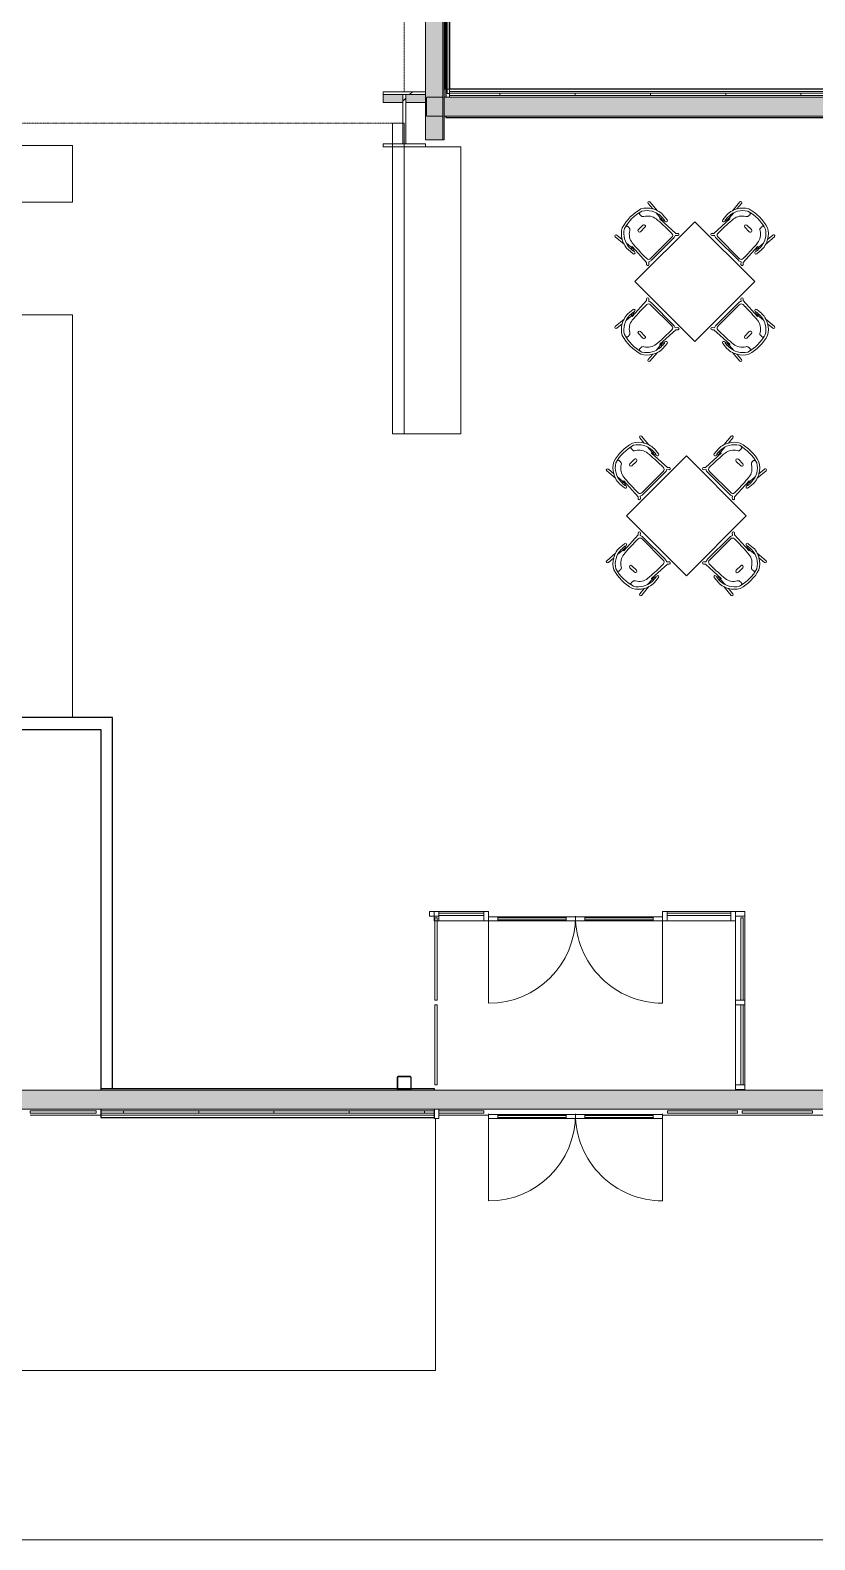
# Model space of a CAD drawing. Header units: inches. Extents: x 20541 to 27285, y -26063 to -19045.
# Drawn here: x 25816 to 26150, y -22952 to -22311 of the extents above; entities that cross this region are included whole.
import ezdxf

# ---------------------------------------------------------------- set-up
doc = ezdxf.new("R2010")
doc.units = ezdxf.units.IN
doc.header["$MEASUREMENT"] = 0
doc.linetypes.add('Dash 1_16_', pattern=[0.125, 0.0625, -0.0625])
for name, color, linetype, lineweight in [('A-DETL', 90, 'Continuous', 9), ('A-DOOR', 31, 'Continuous', 9), ('A-GLAZ-CURT', 52, 'Continuous', 9), ('A-GLAZ-CWMG', 51, 'Continuous', 9), ('A-WALL', 113, 'Continuous', 9), ('A-WALL-PATT', 111, 'Continuous', 25), ('C-TOPO', 7, 'Continuous', 9), ('I-FURN', 30, 'Continuous', 9), ('I-WALL', 2, 'Continuous', 9), ('L-SITE-WALL', 31, 'Continuous', 9), ('Q-CASE', 31, 'Continuous', 9), ('S-BEAM', 12, 'Continuous', 9), ('S-COLS', 52, 'Continuous', 9)]:
    doc.layers.add(name, color=color, linetype=linetype, lineweight=lineweight)
pattern_1 = [(45, (0, 0), (-25.342707, 25.342707), []), (45, (0, 38.4), (-25.342707, 25.342707), [])]
pattern_2 = [(0, (0, 0), (0, 32), []), (90, (0, 0), (-32, 2e-15), [])]

# ---------------------------------------------------------------- blocks, each defined once
blk = doc.blocks.new('HSS-Hollow Structural Section-Column - HSS6X6X1_4-V10-Site Plan - Phase 1')
at = {"layer": 'S-COLS', "lineweight": 15}
for p, q in [((-3, 2.534), (-3, -2.534)), ((-2.767, -2.534), (-2.767, 2.534)), ((2.534, 3), (-2.534, 3)), ((-2.534, 2.767), (2.534, 2.767)), ((2.767, 2.534), (2.767, -2.534)), ((3, -2.534), (3, 2.534)), ((2.534, -2.767), (-2.534, -2.767)), ((-2.534, -3), (2.534, -3))]:
    blk.add_line(p, q, dxfattribs=at)
for centre, radius, start, end in [((-2.534, 2.534), 0.466, 90, 180), ((-2.534, 2.534), 0.233, 90, 180), ((2.534, 2.534), 0.466, 360, 90), ((2.534, 2.534), 0.233, 0, 90), ((-2.534, -2.534), 0.466, 180, 270), ((-2.534, -2.534), 0.233, 180, 270), ((2.534, -2.534), 0.466, 270, 360), ((2.534, -2.534), 0.233, 270, 360)]:
    blk.add_arc(centre, radius, start, end, dxfattribs=at)
blk = doc.blocks.new('Casework 1 - Casework 1-456223-Site Plan - Phase 1')
at = {"layer": 'Q-CASE'}
for p, q in [((25834.39, -22347.55), (25726.39, -22347.55)), ((25834.39, -22371.55), (25834.39, -22347.55)), ((25750.39, -22590.66), (25750.39, -22371.55)), ((25750.39, -22371.55), (25834.39, -22371.55)), ((25834.39, -22419.55), (25810.39, -22419.55)), ((25810.39, -22419.55), (25810.39, -22590.66)), ((25834.39, -22590.66), (25834.39, -22419.55))]:
    blk.add_line(p, q, dxfattribs=at)
blk = doc.blocks.new('Girt_C - 8_D-707914-Site Plan - Phase 1')
at = {"layer": 'S-BEAM'}
h = blk.add_hatch(color=256, dxfattribs=at)
h.paths.add_polyline_path([(26266.27, -22346.87), (26266.27, -22339.24), (25992.39, -22339.24), (25992.39, -22346.87), (26247.33, -22346.87)], flags=0)
h.paths.add_polyline_path([(25991.75, -22346.87), (25991.75, -22339.24), (25984.89, -22339.24), (25984.89, -22346.87)], flags=0)
for points in [[(26266.27, -22339.24), (26266.27, -22339.12), (25992.39, -22339.15), (25992.39, -22339.24), (26247.33, -22339.24)], [(25993, -22347.05), (25993, -22346.99), (26266.27, -22346.96), (26266.27, -22346.87), (25992.39, -22346.96), (25992.39, -22347.05)]]:
    blk.add_hatch(color=256, dxfattribs=at).paths.add_polyline_path(points, flags=0)
for p, q in [((25991.75, -22339.05), (25984.89, -22339.05)), ((25984.89, -22346.87), (25984.89, -22339.24)), ((26266.27, -22339.05), (25992.39, -22339.05)), ((26266.27, -22339.15), (26266.27, -22339.24)), ((26266.27, -22339.24), (26266.27, -22346.87)), ((25984.89, -22347.05), (25991.75, -22347.05)), ((25992.39, -22347.05), (26266.27, -22347.05)), ((26266.27, -22346.87), (26266.27, -22346.96))]:
    blk.add_line(p, q, dxfattribs=at)
blk = doc.blocks.new('Casework 3 - Casework 1-483541-Site Plan - Phase 1')
at = {"layer": 'Q-CASE'}
for p, q in [((25720.18, -22360.05), (25720.18, -22384.05)), ((25842.18, -22384.05), (25842.18, -22369.05)), ((25720.18, -22384.05), (25842.18, -22384.05))]:
    blk.add_line(p, q, dxfattribs=at)
blk = doc.blocks.new('Falcon 7700 Series Pedestal Base - 36_ Square Top x 30_ - Wheelchair Height-460525-Site Plan - Phase 1')
at = {"layer": 'I-FURN'}
for p, q in [((18, 18), (-18, 18)), ((-18, 18), (-18, -18)), ((18, -18), (18, 18)), ((-18, -18), (18, -18))]:
    blk.add_line(p, q, dxfattribs=at)
blk = doc.blocks.new('HermanMiller_Collection_Air-Chair_SideChair_Arms - Arms-457867-Site Plan - Phase 1')
at = {"layer": 'I-FURN'}
for p, q in [((-3.55, 10.02), (-8.45, 10.45)), ((-8.45, 9.45), (-5.47, 9.18)), ((-3.35, 9.02), (-0.6, 8.8)), ((2.04, 10.2), (-0.69, 10.45)), ((-0.34, 8.32), (-0.6, 8.8)), ((-0.6, 8.8), (0.38, 8.73)), ((8.79, 8.8), (-0.34, 8.32)), ((0.77, 8.78), (2.2, 9.22)), ((6.45, 7.57), (7.62, 7.57)), ((9.32, 9.33), (8.79, 8.8)), ((9.17, 7.94), (10.01, 8.64)), ((9.52, -6.69), (9.52, 6.69)), ((-3.6, 1.35), (-3.6, -1.35)), ((-2.35, -1.35), (-2.35, 1.35)), ((8.7, 6.35), (8.7, -6.35)), ((-5.47, -9.18), (-8.45, -9.45)), ((-8.45, -10.45), (-3.55, -10.02)), ((-3.35, -9.02), (-0.6, -8.8)), ((-0.69, -10.45), (2.04, -10.2)), ((-0.6, -8.8), (-0.34, -8.32)), ((0.38, -8.73), (-0.6, -8.8)), ((-0.34, -8.32), (8.79, -8.8)), ((2.2, -9.22), (0.77, -8.78)), ((6.45, -7.57), (7.62, -7.57)), ((8.79, -8.8), (9.32, -9.33)), ((10.01, -8.64), (9.17, -7.94))]:
    blk.add_line(p, q, dxfattribs=at)
for centre, radius, start, end in [((-1.51, 1.66), 8.5, 117.78509, 152.21491), ((-8.45, 9.95), 0.5, 90, 270), ((-0.65, 0.76), 8.69, 90.78928, 148.92022), ((-2.46, 4.97), 5.17, 102.20965, 125.54804), ((-0.92, 1.66), 5.55, 95.46765, 123.46257), ((-1.25, 4.41), 6.06, 84.72014, 112.31104), ((6.58, -76.67), 84.24, 90.09111, 95.46765), ((-0.51, -9.88), 19.32, 84.42218, 90.78928), ((0.44, 9.26), 0.53, 159.74052, 262.71978), ((0.45, 9.65), 0.924, 265.61152, 290.36387), ((1.81, 9.64), 0.521, 212.95553, 275.04447), ((2.06, 9.7), 0.499, 287, 91.30538), ((7.62, 6.48), 1.09, 353.24671, 90.09111), ((7.56, 6.82), 1.97, 356.10334, 34.65425), ((9.66, 8.99), 0.49, 315, 135), ((9.93, 0), 19.77, 163.47875, 196.52125), ((9.93, 0), 18.77, 163.78547, 196.21453), ((-7.66, 5.36), 2.08, 305.4968, 328.6439), ((-0.23, 0.83), 6.63, 124.50042, 148.6439), ((-2.98, 1.35), 0.625, 360, 180), ((-1.51, -1.66), 8.5, 207.78509, 242.21491), ((-0.65, -0.76), 8.69, 211.07978, 269.21072), ((-7.66, -5.36), 2.08, 31.3561, 54.5032), ((-0.23, -0.83), 6.63, 211.3561, 235.49958), ((-0.92, -1.66), 5.55, 236.53743, 264.53235), ((-2.98, -1.35), 0.625, 180, 360), ((7.62, -6.48), 1.09, 269.90889, 6.75329), ((-8.45, -9.95), 0.5, 90, 270), ((-2.46, -4.97), 5.17, 234.45196, 257.79035), ((-1.25, -4.41), 6.06, 247.68896, 275.27986), ((6.58, 76.67), 84.24, 264.53235, 269.90889), ((-0.51, 9.88), 19.32, 269.21072, 275.57782), ((0.44, -9.26), 0.53, 97.28022, 200.25948), ((0.45, -9.65), 0.924, 69.63613, 94.38848), ((1.81, -9.64), 0.521, 84.95553, 147.04447), ((2.06, -9.7), 0.499, 268.69462, 73), ((7.56, -6.82), 1.97, 325.34575, 3.89666), ((9.66, -8.99), 0.49, 225, 45)]:
    blk.add_arc(centre, radius, start, end, dxfattribs=at)
for centre, major_axis, ratio, start_param, end_param in [((-7.46, 6.92), (0.03, 3.66), 0.320235, 2.34328, 2.536765), ((-7.87, 5.38), (-0.03, 1.79), 0.298783, 2.522217, 3.153947), ((-7.46, -6.92), (-0.03, 3.66), 0.320235, 0.604828, 0.798312), ((-7.87, -5.38), (0.03, 1.79), 0.298783, 6.270831, 6.902561)]:
    blk.add_ellipse(centre, major_axis=major_axis, ratio=ratio, start_param=start_param, end_param=end_param, dxfattribs=at)
for points in [[(-6.45, 3.67), (-6.52, 3.66), (-6.67, 3.64), (-6.9, 3.62), (-7.13, 3.61), (-7.4, 3.6), (-7.65, 3.59), (-7.83, 3.59)], [(-6.45, -3.67), (-6.52, -3.66), (-6.67, -3.64), (-6.9, -3.62), (-7.13, -3.61), (-7.4, -3.6), (-7.65, -3.59), (-7.83, -3.59)]]:
    blk.add_open_spline(points, degree=3, knots=[-1, -1, -1, -1, -0.75, -0.5, -0.375, -0.25, 0, 0, 0, 0], dxfattribs=at)
blk = doc.blocks.new('HermanMiller_Collection_Air-Chair_SideChair_Arms - Arms-460524-Site Plan - Phase 1')
at = {"layer": 'I-FURN'}
for p, q in [((-8.45, 10.45), (-3.55, 10.02)), ((-5.47, 9.18), (-8.45, 9.45)), ((-3.35, 9.02), (-0.6, 8.8)), ((-0.69, 10.45), (2.04, 10.2)), ((-0.6, 8.8), (-0.34, 8.32)), ((0.38, 8.73), (-0.6, 8.8)), ((-0.34, 8.32), (8.79, 8.8)), ((2.2, 9.22), (0.77, 8.78)), ((6.45, 7.57), (7.62, 7.57)), ((8.79, 8.8), (9.32, 9.33)), ((10.01, 8.64), (9.17, 7.94)), ((9.52, 6.69), (9.52, -6.69)), ((-3.6, -1.35), (-3.6, 1.35)), ((-2.35, 1.35), (-2.35, -1.35)), ((8.7, -6.35), (8.7, 6.35)), ((-8.45, -9.45), (-5.47, -9.18)), ((-3.55, -10.02), (-8.45, -10.45)), ((-3.35, -9.02), (-0.6, -8.8)), ((2.04, -10.2), (-0.69, -10.45)), ((-0.34, -8.32), (-0.6, -8.8)), ((-0.6, -8.8), (0.38, -8.73)), ((8.79, -8.8), (-0.34, -8.32)), ((0.77, -8.78), (2.2, -9.22)), ((6.45, -7.57), (7.62, -7.57)), ((9.32, -9.33), (8.79, -8.8)), ((9.17, -7.94), (10.01, -8.64))]:
    blk.add_line(p, q, dxfattribs=at)
for centre, radius, start, end in [((-1.51, 1.66), 8.5, 117.78509, 152.21491), ((-8.45, 9.95), 0.5, 90, 270), ((-0.65, 0.76), 8.69, 90.78928, 148.92022), ((-2.46, 4.97), 5.17, 102.20965, 125.54804), ((-0.92, 1.66), 5.55, 95.46765, 123.46257), ((-1.25, 4.41), 6.06, 84.72014, 112.31104), ((6.58, -76.67), 84.24, 90.09111, 95.46765), ((-0.51, -9.88), 19.32, 84.42218, 90.78928), ((0.44, 9.26), 0.53, 159.74052, 262.71978), ((0.45, 9.65), 0.924, 265.61152, 290.36387), ((1.81, 9.64), 0.521, 212.95553, 275.04447), ((2.06, 9.7), 0.499, 287, 91.30538), ((7.62, 6.48), 1.09, 353.24671, 90.09111), ((7.56, 6.82), 1.97, 356.10334, 34.65425), ((9.66, 8.99), 0.49, 315, 135), ((9.93, 0), 19.77, 163.47875, 196.52125), ((9.93, 0), 18.77, 163.78547, 196.21453), ((-7.66, 5.36), 2.08, 305.4968, 328.6439), ((-0.23, 0.83), 6.63, 124.50042, 148.6439), ((-2.98, 1.35), 0.625, 0, 180), ((-1.51, -1.66), 8.5, 207.78509, 242.21491), ((-0.65, -0.76), 8.69, 211.07978, 269.21072), ((-7.66, -5.36), 2.08, 31.3561, 54.5032), ((-0.23, -0.83), 6.63, 211.3561, 235.49958), ((-0.92, -1.66), 5.55, 236.53743, 264.53235), ((-2.98, -1.35), 0.625, 180, 0), ((7.62, -6.48), 1.09, 269.90889, 6.75329), ((-8.45, -9.95), 0.5, 90, 270), ((-2.46, -4.97), 5.17, 234.45196, 257.79035), ((-1.25, -4.41), 6.06, 247.68896, 275.27986), ((6.58, 76.67), 84.24, 264.53235, 269.90889), ((-0.51, 9.88), 19.32, 269.21072, 275.57782), ((0.44, -9.26), 0.53, 97.28022, 200.25948), ((0.45, -9.65), 0.924, 69.63613, 94.38848), ((1.81, -9.64), 0.521, 84.95553, 147.04447), ((2.06, -9.7), 0.499, 268.69462, 73), ((7.56, -6.82), 1.97, 325.34575, 3.89666), ((9.66, -8.99), 0.49, 225, 45)]:
    blk.add_arc(centre, radius, start, end, dxfattribs=at)
for centre, major_axis, ratio, start_param, end_param in [((-7.46, 6.92), (0.03, 3.66), 0.320235, 2.34328, 2.536765), ((-7.87, 5.38), (-0.03, 1.79), 0.298783, 2.522217, 3.153947), ((-7.46, -6.92), (-0.03, 3.66), 0.320235, 0.604828, 0.798312), ((-7.87, -5.38), (0.03, 1.79), 0.298783, 6.270831, 6.902561)]:
    blk.add_ellipse(centre, major_axis=major_axis, ratio=ratio, start_param=start_param, end_param=end_param, dxfattribs=at)
for points in [[(-6.45, 3.67), (-6.52, 3.66), (-6.67, 3.64), (-6.9, 3.62), (-7.13, 3.61), (-7.4, 3.6), (-7.65, 3.59), (-7.83, 3.59)], [(-6.45, -3.67), (-6.52, -3.66), (-6.67, -3.64), (-6.9, -3.62), (-7.13, -3.61), (-7.4, -3.6), (-7.65, -3.59), (-7.83, -3.59)]]:
    blk.add_open_spline(points, degree=3, knots=[-1, -1, -1, -1, -0.75, -0.5, -0.375, -0.25, 0, 0, 0, 0], dxfattribs=at)
blk = doc.blocks.new('Girt_Z - 8_D-705734-Site Plan - Phase 1')
at = {"layer": 'S-BEAM'}
for points in [[(25984.48, -22357.09), (25984.58, -22357.09), (25984.48, -21193.31), (25984.45, -21193.31), (25984.42, -22357.09)], [(25991.75, -22357.09), (25991.75, -21193.31), (25984.58, -21193.31), (25984.58, -22357.09)], [(25992.39, -22357.09), (25992.39, -21193.31), (25991.82, -21193.31), (25991.82, -22357.09)]]:
    blk.add_hatch(color=256, dxfattribs=at).paths.add_polyline_path(points, flags=0)
for p, q in [((25984.39, -21193.31), (25984.39, -22357.09)), ((25991.75, -22357.09), (25991.75, -21193.31)), ((25991.82, -22357.09), (25991.82, -21193.31)), ((25992.39, -22357.09), (25992.39, -21193.31)), ((25984.58, -22357.09), (25984.39, -22357.09)), ((25991.75, -22357.09), (25984.58, -22357.09)), ((25991.82, -22357.09), (25991.75, -22357.09)), ((25992.39, -22357.09), (25991.82, -22357.09))]:
    blk.add_line(p, q, dxfattribs=at)
blk = doc.blocks.new('Girt_C - 8_D-707918-Site Plan - Phase 1')
at = {"layer": 'S-BEAM'}
for points in [[(26247.33, -22761.24), (26266.27, -22761.15), (26266.27, -22761.05), (24627.39, -22761.15), (24627.39, -22761.24), (26219.29, -22761.24)], [(26219.29, -22768.87), (26266.27, -22768.87), (26266.27, -22761.24), (24627.39, -22761.24), (24627.39, -22768.87), (26163.21, -22768.87)], [(26219.29, -22769.05), (26266.27, -22768.96), (26266.27, -22768.87), (24627.39, -22768.96), (24627.39, -22768.99), (26163.21, -22769.05)]]:
    blk.add_hatch(color=256, dxfattribs=at).paths.add_polyline_path(points, flags=0)
for p, q in [((25972.86, -22761.05), (25688.92, -22761.05)), ((26261.86, -22761.05), (25977.92, -22761.05)), ((24627.39, -22769.05), (26266.27, -22769.05))]:
    blk.add_line(p, q, dxfattribs=at)
blk = doc.blocks.new('System Panel - Glazed-706159-Site Plan - Phase 1')
at = {"layer": 'A-GLAZ-CURT'}
for p, q in [((14, -0.25), (-14, -0.25)), ((-14, -0.25), (-14, -1.25)), ((-14, -1.25), (-14, -0.25)), ((14, -0.25), (-14, -0.25)), ((-14, -1.25), (14, -1.25)), ((-14, -1.25), (14, -1.25)), ((14, -1.25), (14, -0.25)), ((14, -0.25), (14, -1.25))]:
    blk.add_line(p, q, dxfattribs=at)
blk = doc.blocks.new('Rectangular Mullion - Rectangular Mullion 1-592574-Site Plan - Phase 1')
at = {"layer": 'A-GLAZ-CWMG', "lineweight": 13}
for p, q in [((-2, 2), (0, 2)), ((-2, -2), (-2, 2)), ((0, 2), (0, -2)), ((0, -2), (-2, -2))]:
    blk.add_line(p, q, dxfattribs=at)
blk = doc.blocks.new('System Panel - Glazed-V18-Site Plan - Phase 1')
at = {"layer": 'A-GLAZ-CURT'}
for p, q in [((14.92, -0.25), (-14.92, -0.25)), ((-14.92, -0.25), (-14.92, -1.25)), ((-14.92, -1.25), (-14.92, -0.25)), ((14.92, -0.25), (-14.92, -0.25)), ((-14.92, -1.25), (14.92, -1.25)), ((-14.92, -1.25), (14.92, -1.25)), ((14.92, -1.25), (14.92, -0.25)), ((14.92, -0.25), (14.92, -1.25))]:
    blk.add_line(p, q, dxfattribs=at)
blk = doc.blocks.new('Door_Single_Storefront - one-598744-Site Plan - Phase 1')
at = {"layer": 'A-DOOR'}
for p, q in [((-18.5, 37), (-18.5, 0)), ((-14.5, 2), (-18.5, 2)), ((-18.5, 2), (-18.5, 0.25)), ((-18.5, 0.25), (-14.5, 0.25)), ((-14.5, 0.25), (-14.5, 2)), ((-14.5, 2), (14.5, 2)), ((14.5, 1.5), (-14.5, 1.5)), ((-14.5, 1.5), (-14.5, 0.75)), ((-14.5, 0.75), (14.5, 0.75)), ((14.5, 0.25), (-14.5, 0.25)), ((18.5, 2), (14.5, 2)), ((14.5, 2), (14.5, 0.25)), ((14.5, 0.75), (14.5, 1.5)), ((14.5, 0.25), (18.5, 0.25)), ((18.5, 0.25), (18.5, 2))]:
    blk.add_line(p, q, dxfattribs=at)
blk.add_arc((-18.5, 0), 37, 360, 90, dxfattribs=at)
blk = doc.blocks.new('Door_Single_Storefront - one-598761-Site Plan - Phase 1')
at = {"layer": 'A-DOOR'}
for p, q in [((-18.5, -37), (-18.5, 0)), ((-18.5, -2), (-18.5, -0.25)), ((-18.5, -0.25), (-14.5, -0.25)), ((-14.5, -2), (-18.5, -2)), ((-14.5, -0.25), (-14.5, -2)), ((14.5, -0.25), (-14.5, -0.25)), ((-14.5, -1.5), (-14.5, -0.75)), ((-14.5, -0.75), (14.5, -0.75)), ((14.5, -1.5), (-14.5, -1.5)), ((-14.5, -2), (14.5, -2)), ((14.5, -2), (14.5, -0.25)), ((14.5, -0.25), (18.5, -0.25)), ((14.5, -0.75), (14.5, -1.5)), ((18.5, -2), (14.5, -2)), ((18.5, -0.25), (18.5, -2))]:
    blk.add_line(p, q, dxfattribs=at)
blk.add_arc((-18.5, 0), 37, 270, 0, dxfattribs=at)
blk = doc.blocks.new('System Panel - Glazed-608322-Site Plan - Phase 1')
at = {"layer": 'A-GLAZ-CURT'}
for p, q in [((9.53, -0.25), (-9.53, -0.25)), ((-9.53, -0.25), (-9.53, -1.25)), ((-9.53, -1.25), (-9.53, -0.25)), ((9.53, -0.25), (-9.53, -0.25)), ((-9.53, -1.25), (9.53, -1.25)), ((-9.53, -1.25), (9.53, -1.25)), ((9.53, -1.25), (9.53, -0.25)), ((9.53, -0.25), (9.53, -1.25))]:
    blk.add_line(p, q, dxfattribs=at)
blk = doc.blocks.new('Basic Wall _ arcoPlus - 547 - ___-620443-Site Plan - Phase 1')
at = {"layer": 'A-WALL'}
for p, q in [((25992.64, -22110.05), (25992.64, -22335.55)), ((25992.64, -22335.55), (25992.64, -22110.05)), ((25992.7, -22110.05), (25992.7, -22335.55)), ((25992.7, -22110.05), (25992.7, -22335.55)), ((25992.93, -22110.05), (25992.93, -22335.55)), ((25992.93, -22110.05), (25992.93, -22335.55)), ((25992.99, -22110.05), (25992.99, -22335.55)), ((25992.99, -22110.05), (25992.99, -22335.55)), ((25993, -22110.05), (25993.14, -22110.05)), ((25993.14, -22110.05), (25993, -22110.05)), ((25994.64, -22110.05), (25994.64, -22335.55)), ((25994.64, -22110.05), (25994.64, -22335.55)), ((25994.7, -22110.05), (25994.7, -22335.55)), ((25994.7, -22110.05), (25994.7, -22335.55)), ((25994.77, -22110.05), (25994.77, -22335.55)), ((25994.77, -22110.05), (25994.77, -22335.55)), ((25992.99, -22335.55), (25992.64, -22335.55)), ((25992.7, -22335.55), (25992.99, -22335.55)), ((25992.99, -22335.55), (25992.7, -22335.55)), ((25992.7, -22335.55), (25992.93, -22335.55)), ((25992.93, -22335.55), (25992.99, -22335.55)), ((25993, -22335.55), (25994.58, -22335.55)), ((25994.58, -22335.55), (25993, -22335.55))]:
    blk.add_line(p, q, dxfattribs=at)
blk = doc.blocks.new('System Panel - Glazed-675674-Site Plan - Phase 1')
at = {"layer": 'A-GLAZ-CURT'}
for p, q in [((13.47, -0.25), (-13.47, -0.25)), ((-13.47, -0.25), (-13.47, -1.25)), ((-13.47, -1.25), (-13.47, -0.25)), ((13.47, -0.25), (-13.47, -0.25)), ((-13.47, -1.25), (13.47, -1.25)), ((-13.47, -1.25), (13.47, -1.25)), ((13.47, -1.25), (13.47, -0.25)), ((13.47, -0.25), (13.47, -1.25))]:
    blk.add_line(p, q, dxfattribs=at)
blk = doc.blocks.new('Rectangular Mullion - Rectangular Mullion 1-675673-Site Plan - Phase 1')
at = {"layer": 'A-GLAZ-CWMG'}
for p, q in [((26087.2, -22685.05), (26114.14, -22685.05)), ((26087.2, -22689.05), (26114.14, -22689.05))]:
    blk.add_line(p, q, dxfattribs=at)
blk = doc.blocks.new('System Panel - Glazed-V37-Site Plan - Phase 1')
at = {"layer": 'A-GLAZ-CURT'}
for p, q in [((9.53, -0.25), (-9.53, -0.25)), ((-9.53, -0.25), (-9.53, -1.25)), ((-9.53, -1.25), (-9.53, -0.25)), ((9.53, -0.25), (-9.53, -0.25)), ((-9.53, -1.25), (9.53, -1.25)), ((-9.53, -1.25), (9.53, -1.25)), ((9.53, -1.25), (9.53, -0.25)), ((9.53, -0.25), (9.53, -1.25))]:
    blk.add_line(p, q, dxfattribs=at)
blk = doc.blocks.new('Rectangular Mullion - Rectangular Mullion 1-601636-Site Plan - Phase 1')
at = {"layer": 'A-GLAZ-CWMG'}
for p, q in [((25990.14, -22685.05), (26009.2, -22685.05)), ((25990.14, -22689.05), (26009.2, -22689.05))]:
    blk.add_line(p, q, dxfattribs=at)
blk = doc.blocks.new('Rectangular Mullion - Rectangular Mullion 1-592303-Site Plan - Phase 1')
at = {"layer": 'A-GLAZ-CWMG', "lineweight": 13}
for p, q in [((-1, 2), (1, 2)), ((-1, -2), (-1, 2)), ((1, 2), (1, -2)), ((1, -2), (-1, -2))]:
    blk.add_line(p, q, dxfattribs=at)
blk = doc.blocks.new('Rectangular Mullion - Rectangular Mullion 1-594432-Site Plan - Phase 1')
at = {"layer": 'A-GLAZ-CWMG', "lineweight": 13}
for p, q in [((0, 2), (-2, 2)), ((-2, 2), (-2, -2)), ((0, -2), (0, 2)), ((-2, -2), (0, -2))]:
    blk.add_line(p, q, dxfattribs=at)
blk = doc.blocks.new('System Panel - Glazed-675465-Site Plan - Phase 1')
at = {"layer": 'A-GLAZ-CURT'}
for p, q in [((17, -0.25), (-17, -0.25)), ((-17, -0.25), (-17, -1.25)), ((-17, -1.25), (-17, -0.25)), ((17, -0.25), (-17, -0.25)), ((-17, -1.25), (17, -1.25)), ((-17, -1.25), (17, -1.25)), ((17, -1.25), (17, -0.25)), ((17, -0.25), (17, -1.25))]:
    blk.add_line(p, q, dxfattribs=at)
blk = doc.blocks.new('System Panel - Glazed-675521-Site Plan - Phase 1')
at = {"layer": 'A-GLAZ-CURT'}
for p, q in [((17.5, -0.25), (-17.5, -0.25)), ((-17.5, -0.25), (-17.5, -1.25)), ((-17.5, -1.25), (-17.5, -0.25)), ((16.12, -0.25), (-17.5, -0.25)), ((-17.5, -1.25), (17.5, -1.25)), ((-17.5, -1.25), (16.12, -1.25)), ((17.5, -1.25), (17.5, -0.25))]:
    blk.add_line(p, q, dxfattribs=at)
blk = doc.blocks.new('Rectangular Mullion - Rectangular Mullion 1-675467-Site Plan - Phase 1')
at = {"layer": 'A-GLAZ-CWMG', "lineweight": 13}
for p, q in [((-2, 2), (0, 2)), ((-2, -2), (-2, 2)), ((0, 2), (0, -2)), ((0, -2), (-2, -2))]:
    blk.add_line(p, q, dxfattribs=at)
blk = doc.blocks.new('System Panel - Glazed-V38-Site Plan - Phase 1')
at = {"layer": 'A-GLAZ-CURT'}
for p, q in [((17, -0.25), (-17, -0.25)), ((-17, -0.25), (-17, -1.25)), ((-17, -1.25), (-17, -0.25)), ((17, -0.25), (-17, -0.25)), ((-17, -1.25), (17, -1.25)), ((-17, -1.25), (17, -1.25)), ((17, -1.25), (17, -0.25)), ((17, -0.25), (17, -1.25))]:
    blk.add_line(p, q, dxfattribs=at)
blk = doc.blocks.new('System Panel - Glazed-V39-Site Plan - Phase 1')
at = {"layer": 'A-GLAZ-CURT'}
for p, q in [((17.5, -0.25), (-17.5, -0.25)), ((-17.5, -0.25), (-17.5, -1.25)), ((-17.5, -1.25), (-17.5, -0.25)), ((17.5, -0.25), (-17.5, -0.25)), ((-17.5, -1.25), (17.5, -1.25)), ((-17.5, -1.25), (17.5, -1.25)), ((17.5, -1.25), (17.5, -0.25)), ((17.5, -0.25), (17.5, -1.25))]:
    blk.add_line(p, q, dxfattribs=at)
blk = doc.blocks.new('Rectangular Mullion - Rectangular Mullion 1-600438-Site Plan - Phase 1')
at = {"layer": 'A-GLAZ-CWMG'}
for p, q in [((26116.14, -22724.68), (26116.14, -22758.68)), ((26120.14, -22724.68), (26120.14, -22758.68))]:
    blk.add_line(p, q, dxfattribs=at)
blk = doc.blocks.new('Rectangular Mullion - Rectangular Mullion 1-V40-Site Plan - Phase 1')
at = {"layer": 'A-GLAZ-CWMG'}
for p, q in [((26116.14, -22689.05), (26116.14, -22722.68)), ((26120.14, -22687.05), (26120.14, -22722.68))]:
    blk.add_line(p, q, dxfattribs=at)
blk = doc.blocks.new('Rectangular Mullion - Rectangular Mullion 1-675468-Site Plan - Phase 1')
at = {"layer": 'A-GLAZ-CWMG', "lineweight": 13}
for p, q in [((0, 2), (-2, 2)), ((-2, 2), (-2, -2)), ((0, -2), (0, 2)), ((-2, -2), (0, -2))]:
    blk.add_line(p, q, dxfattribs=at)
blk = doc.blocks.new('Rectangular Mullion - Rectangular Mullion 1-675464-Site Plan - Phase 1')
at = {"layer": 'A-GLAZ-CWMG', "lineweight": 13}
for p, q in [((-1, 2), (1, 2)), ((-1, -2), (-1, 2)), ((1, 2), (1, -2)), ((1, -2), (-1, -2))]:
    blk.add_line(p, q, dxfattribs=at)

msp = doc.modelspace()

# ---------------------------------------------------------------- hatches: boundary and pattern name
at = {"layer": 'A-WALL-PATT', "lineweight": 9}
h = msp.add_hatch(dxfattribs=at)
h.set_pattern_fill('FP_7', color=256, style=0, pattern_type=2)
h.set_pattern_definition(pattern_2)
h.paths.add_polyline_path([(26276.14, -22338.3), (26276.14, -22337.3), (25994.58, -22337.3), (25994.58, -22338.3), (26275.39, -22338.3)], flags=0)
h = msp.add_hatch(dxfattribs=at)
h.set_pattern_fill('FP_7', color=256, style=0, pattern_type=2)
h.set_pattern_definition(pattern_2)
h.paths.add_polyline_path([(25814.39, -22770.8), (25814.39, -22769.8), (25671.89, -22769.8), (25671.89, -22770.8), (25770.67, -22770.8)], flags=0)
h.paths.add_polyline_path([(25988.26, -22770.8), (25988.26, -22769.8), (25846.39, -22769.8), (25846.39, -22770.8), (25938.9, -22770.8)], flags=0)
at = {"layer": 'S-COLS'}
h = msp.add_hatch(dxfattribs=at)
h.set_pattern_fill('FP_1', color=256, style=0, pattern_type=2)
h.set_pattern_definition(pattern_1)
h.paths.add_polyline_path([(25984.39, -22337.9), (25984.39, -22336.65), (25966.39, -22336.65), (25966.39, -22337.9), (25966.94, -22337.9)], flags=0)
h = msp.add_hatch(color=256, dxfattribs=at)
h.paths.add_polyline_path([(25966.94, -22341.31), (25974.77, -22341.31), (25974.77, -22337.9), (25966.39, -22337.9), (25966.39, -22341.31)], flags=0)
h.paths.add_polyline_path([(25984.39, -22341.31), (25984.39, -22337.9), (25976.02, -22337.9), (25976.02, -22341.31)], flags=0)
h = msp.add_hatch(dxfattribs=at)
h.set_pattern_fill('FP_1', color=256, style=0, pattern_type=2)
h.set_pattern_definition(pattern_1)
h.paths.add_polyline_path([(25976.02, -22358.8), (25976.02, -22337.9), (25974.77, -22337.9), (25974.77, -22358.8)], flags=0)

# ---------------------------------------------------------------- linework, layer by layer
at = {"layer": 'A-DETL', "linetype": 'Dash 1_16_'}
for p, q in [((25975.39, -22336.65), (25975.39, -22110.2)), ((25687.02, -22350.05), (25970.39, -22350.05))]:
    msp.add_line(p, q, dxfattribs=at)
at = {"layer": 'A-DETL'}
for p, q in [((25988.68, -22880.07), (25988.68, -22773.05)), ((24661.39, -22880.07), (25988.68, -22880.07)), ((26277.87, -22952.07), (21908.4, -22952.07))]:
    msp.add_line(p, q, dxfattribs=at)
at = {"layer": 'A-WALL', "lineweight": 25}
for p, q in [((25993, -22110.05), (25993, -22335.55)), ((25994.58, -22335.55), (25994.58, -22110.05))]:
    msp.add_line(p, q, dxfattribs=at)
at = {"layer": 'A-WALL'}
for p, q in [((25994.58, -22335.55), (25993, -22335.55)), ((25994.58, -22339.05), (25994.58, -22335.55)), ((25994.58, -22336.55), (26277.89, -22336.55)), ((25994.58, -22337.3), (26277.14, -22337.3)), ((25994.58, -22338.3), (26276.14, -22338.3)), ((26275.39, -22339.05), (25993, -22339.05)), ((25993, -22347.05), (26267.39, -22347.05)), ((25972.86, -22761.05), (25846.39, -22761.05)), ((25988.26, -22761.05), (25977.92, -22761.05)), ((25988.26, -22769.05), (25846.39, -22769.05)), ((25988.26, -22769.8), (25846.39, -22769.8)), ((25988.26, -22770.8), (25846.39, -22770.8)), ((25988.26, -22771.55), (25846.39, -22771.55))]:
    msp.add_line(p, q, dxfattribs=at)
at = {"layer": 'C-TOPO'}
for p, q in [((25993.57, -22110.05), (25993.57, -22335.55)), ((25993.57, -22335.55), (25993.57, -22337.37)), ((25993.57, -22337.37), (25994.52, -22337.37)), ((25846.39, -22771.59), (25816.39, -22771.59)), ((26011.2, -22771.59), (25990.14, -22771.59)), ((26275.37, -22771.59), (26085.2, -22771.59))]:
    msp.add_line(p, q, dxfattribs=at)
at = {"layer": 'I-WALL'}
for p, q in [((25970.39, -22482.05), (25970.39, -22350.05)), ((25970.39, -22350.05), (25975.39, -22350.05)), ((25975.39, -22350.05), (25975.39, -22482.05)), ((25970.39, -22482.05), (25975.39, -22482.05))]:
    msp.add_line(p, q, dxfattribs=at)
at = {"layer": 'I-WALL', "lineweight": 25}
for p, q in [((25851.39, -22602.66), (25784.89, -22602.66)), ((25784.89, -22607.66), (25846.39, -22607.66)), ((25846.39, -22607.66), (25846.39, -22760.43)), ((25851.39, -22760.43), (25851.39, -22602.66))]:
    msp.add_line(p, q, dxfattribs=at)
at = {"layer": 'L-SITE-WALL', "lineweight": 25}
for p, q in [((25993, -22335.55), (25993, -22339.05)), ((26278.89, -22335.55), (25994.58, -22335.55)), ((25993, -22346.96), (25993, -22347.68)), ((25993, -22347.68), (26266.77, -22347.68)), ((25972.39, -22760.43), (25846.39, -22760.43)), ((25846.39, -22760.43), (25846.39, -22761.15)), ((25978.16, -22760.43), (25972.62, -22760.43)), ((25988.26, -22760.43), (25978.39, -22760.43)), ((25988.26, -22761.16), (25988.26, -22760.43)), ((25846.39, -22768.96), (25846.39, -22772.55)), ((25846.39, -22772.55), (25988.26, -22772.55)), ((25988.26, -22772.55), (25988.26, -22768.96))]:
    msp.add_line(p, q, dxfattribs=at)
at = {"layer": 'S-COLS', "lineweight": 15}
for p, q in [((25984.39, -22336.65), (25966.39, -22336.65)), ((25966.39, -22336.65), (25966.39, -22337.9)), ((25966.39, -22337.9), (25984.39, -22337.9)), ((25976.02, -22337.9), (25974.77, -22337.9)), ((25974.77, -22337.9), (25974.77, -22358.8)), ((25976.02, -22358.8), (25976.02, -22337.9)), ((25984.39, -22337.9), (25984.39, -22336.65)), ((25966.39, -22358.8), (25966.39, -22360.05)), ((25984.39, -22358.8), (25966.39, -22358.8)), ((25966.39, -22360.05), (25984.39, -22360.05)), ((25974.77, -22358.8), (25976.02, -22358.8)), ((25984.39, -22360.05), (25984.39, -22358.8))]:
    msp.add_line(p, q, dxfattribs=at)
at = {"layer": 'S-COLS'}
for p, q in [((25966.39, -22337.9), (25966.39, -22341.31)), ((25974.77, -22341.31), (25966.39, -22341.31)), ((25984.39, -22341.31), (25976.02, -22341.31))]:
    msp.add_line(p, q, dxfattribs=at)

# ---------------------------------------------------------------- block references
at = {"layer": 'A-DOOR'}
for p in [(26029.7, -22687.05), (26029.7, -22771.05)]:
    msp.add_blockref('Door_Single_Storefront - one-598761-Site Plan - Phase 1', p, dxfattribs=at)
at = {"layer": 'A-DOOR', "rotation": 180}
for p in [(26066.7, -22687.05), (26066.7, -22771.05)]:
    msp.add_blockref('Door_Single_Storefront - one-598744-Site Plan - Phase 1', p, dxfattribs=at)
at = {"layer": 'A-GLAZ-CURT'}
for name, p, rotation in [('System Panel - Glazed-675521-Site Plan - Phase 1', (25988.14, -22705.18), 90), ('System Panel - Glazed-V37-Site Plan - Phase 1', (25999.67, -22687.05), 180), ('System Panel - Glazed-675674-Site Plan - Phase 1', (26100.67, -22687.05), 180), ('System Panel - Glazed-V39-Site Plan - Phase 1', (26118.14, -22705.18), 90), ('System Panel - Glazed-675465-Site Plan - Phase 1', (25988.14, -22741.68), 90), ('System Panel - Glazed-V38-Site Plan - Phase 1', (26118.14, -22741.68), 90), ('System Panel - Glazed-706159-Site Plan - Phase 1', (25830.39, -22771.05), 180), ('System Panel - Glazed-608322-Site Plan - Phase 1', (25999.67, -22771.05), 180), ('System Panel - Glazed-V18-Site Plan - Phase 1', (26102.13, -22771.05), 180), ('System Panel - Glazed-V18-Site Plan - Phase 1', (26133.97, -22771.05), 180)]:
    msp.add_blockref(name, p, dxfattribs=dict(at, rotation=rotation))
at = {"layer": 'A-GLAZ-CWMG', "extrusion": (0, 0, -1), "rotation": 90}
for name, p in [('Rectangular Mullion - Rectangular Mullion 1-675467-Site Plan - Phase 1', (-25988.14, -22685.05)), ('Rectangular Mullion - Rectangular Mullion 1-675467-Site Plan - Phase 1', (-26118.14, -22685.05)), ('Rectangular Mullion - Rectangular Mullion 1-675464-Site Plan - Phase 1', (-26118.14, -22723.68))]:
    msp.add_blockref(name, p, dxfattribs=at)
at = {"layer": 'A-GLAZ-CWMG', "extrusion": (0, 0, -1)}
for name, p in [('Rectangular Mullion - Rectangular Mullion 1-592574-Site Plan - Phase 1', (-25988.14, -22687.05)), ('Rectangular Mullion - Rectangular Mullion 1-592303-Site Plan - Phase 1', (-26010.2, -22687.05)), ('Rectangular Mullion - Rectangular Mullion 1-592303-Site Plan - Phase 1', (-26086.2, -22687.05)), ('Rectangular Mullion - Rectangular Mullion 1-592574-Site Plan - Phase 1', (-25988.14, -22771.05))]:
    msp.add_blockref(name, p, dxfattribs=at)
at = {"layer": 'A-GLAZ-CWMG'}
for name, p in [('Rectangular Mullion - Rectangular Mullion 1-601636-Site Plan - Phase 1', (0, 0)), ('Rectangular Mullion - Rectangular Mullion 1-675673-Site Plan - Phase 1', (0, 0)), ('Rectangular Mullion - Rectangular Mullion 1-594432-Site Plan - Phase 1', (26116.14, -22687.05)), ('Rectangular Mullion - Rectangular Mullion 1-V40-Site Plan - Phase 1', (0, 0)), ('Rectangular Mullion - Rectangular Mullion 1-600438-Site Plan - Phase 1', (0, 0))]:
    msp.add_blockref(name, p, dxfattribs=at)
at = {"layer": 'A-GLAZ-CWMG', "rotation": 270}
msp.add_blockref('Rectangular Mullion - Rectangular Mullion 1-675468-Site Plan - Phase 1', (26118.14, -22760.68), dxfattribs=at)
at = {"layer": 'A-WALL'}
msp.add_blockref('Basic Wall _ arcoPlus - 547 - ___-620443-Site Plan - Phase 1', (0, 0), dxfattribs=at)
at = {"layer": 'I-FURN'}
for name, p, rotation in [('HermanMiller_Collection_Air-Chair_SideChair_Arms - Arms-457867-Site Plan - Phase 1', (26078.42, -22396.86), 314.9999999999997), ('HermanMiller_Collection_Air-Chair_SideChair_Arms - Arms-460524-Site Plan - Phase 1', (26119.43, -22396.86), 224.9999999999995), ('Falcon 7700 Series Pedestal Base - 36_ Square Top x 30_ - Wheelchair Height-460525-Site Plan - Phase 1', (26098.92, -22417.37), 314.9999999999997), ('HermanMiller_Collection_Air-Chair_SideChair_Arms - Arms-457867-Site Plan - Phase 1', (26078.42, -22437.87), 44.99999999999943), ('HermanMiller_Collection_Air-Chair_SideChair_Arms - Arms-460524-Site Plan - Phase 1', (26119.43, -22437.87), 134.9999999999997), ('HermanMiller_Collection_Air-Chair_SideChair_Arms - Arms-457867-Site Plan - Phase 1', (26074.79, -22496.37), 314.9999999999997), ('HermanMiller_Collection_Air-Chair_SideChair_Arms - Arms-460524-Site Plan - Phase 1', (26115.8, -22496.37), 224.9999999999995), ('Falcon 7700 Series Pedestal Base - 36_ Square Top x 30_ - Wheelchair Height-460525-Site Plan - Phase 1', (26095.3, -22516.88), 314.9999999999997), ('HermanMiller_Collection_Air-Chair_SideChair_Arms - Arms-457867-Site Plan - Phase 1', (26074.79, -22537.39), 44.99999999999943), ('HermanMiller_Collection_Air-Chair_SideChair_Arms - Arms-460524-Site Plan - Phase 1', (26115.8, -22537.39), 134.9999999999997)]:
    msp.add_blockref(name, p, dxfattribs=dict(at, rotation=rotation))
at = {"layer": 'Q-CASE'}
msp.add_blockref('Casework 1 - Casework 1-456223-Site Plan - Phase 1', (0, -12), dxfattribs=at)
at = {"layer": 'Q-CASE', "rotation": 89.99999999999999}
msp.add_blockref('Casework 3 - Casework 1-483541-Site Plan - Phase 1', (3615.34, -48202.23), dxfattribs=at)
at = {"layer": 'S-BEAM'}
for name in ['Girt_Z - 8_D-705734-Site Plan - Phase 1', 'Girt_C - 8_D-707914-Site Plan - Phase 1', 'Girt_C - 8_D-707918-Site Plan - Phase 1']:
    msp.add_blockref(name, (0, 0), dxfattribs=at)
at = {"layer": 'S-COLS', "rotation": 180}
msp.add_blockref('HSS-Hollow Structural Section-Column - HSS6X6X1_4-V10-Site Plan - Phase 1', (25975.39, -22758.05), dxfattribs=at)

doc.saveas('drawing.dxf')
